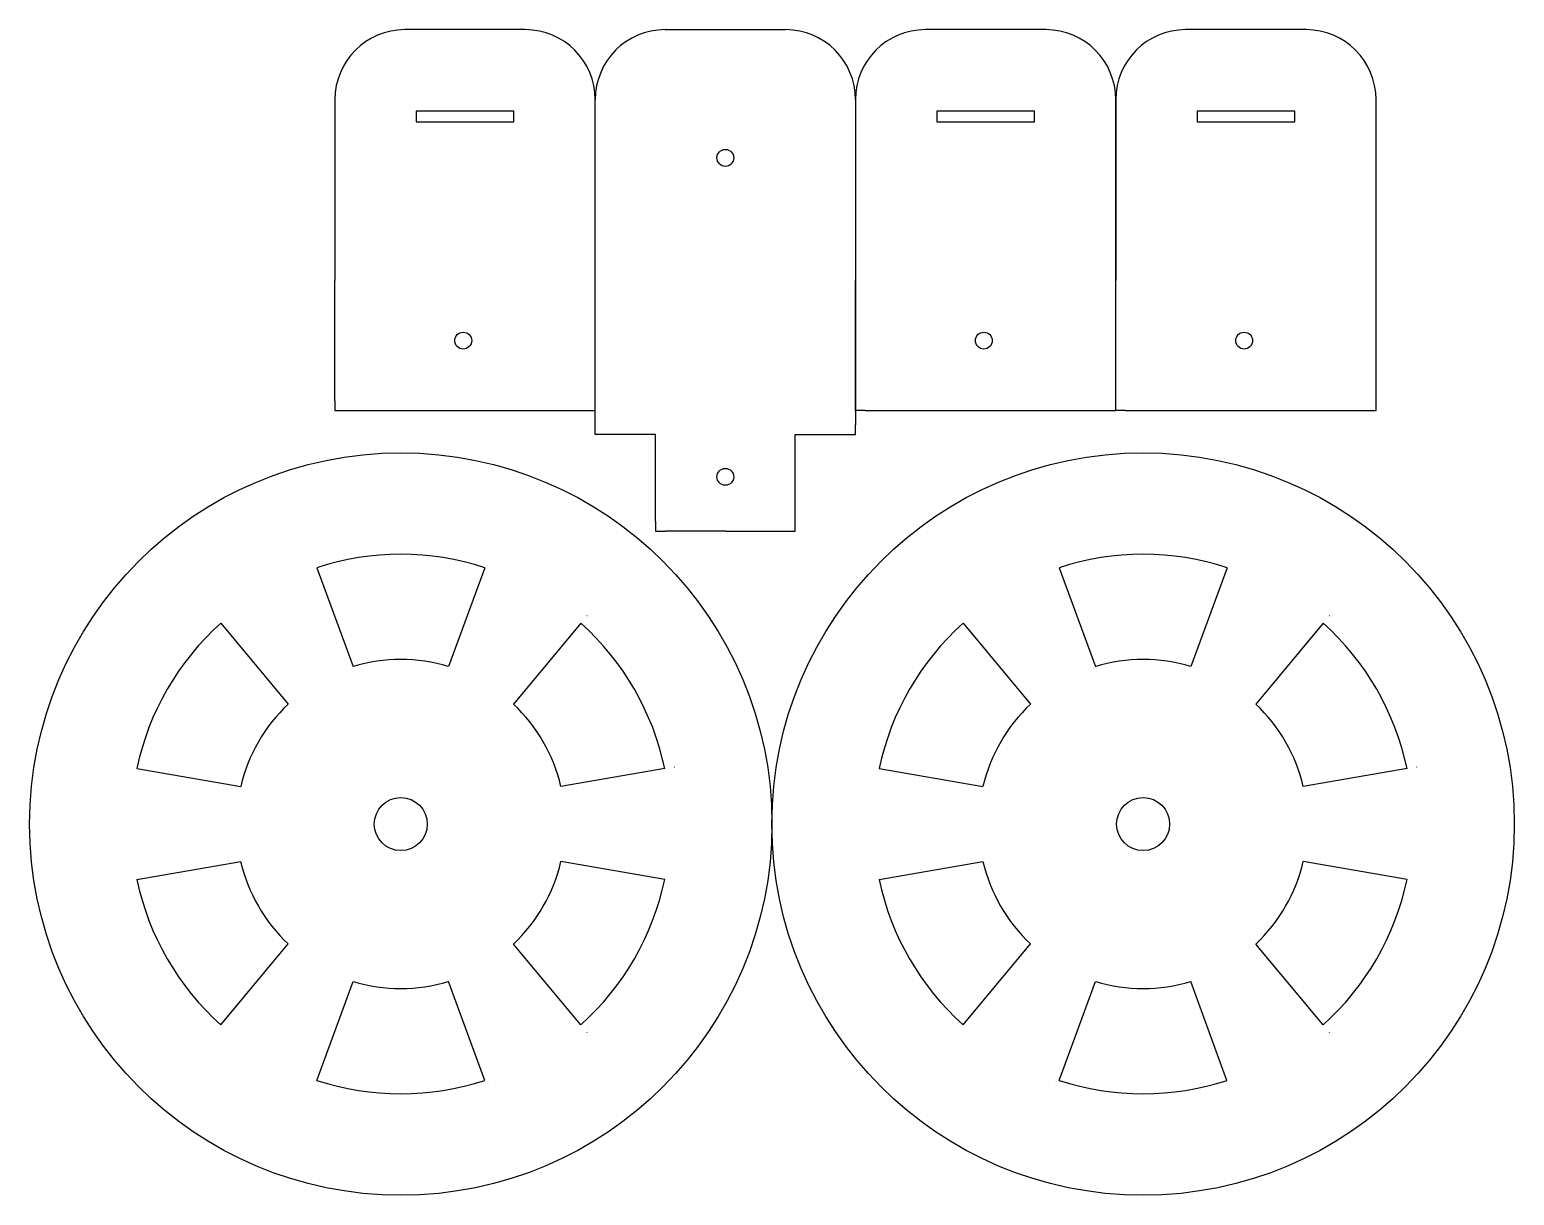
# Model space of a CAD drawing. Header units: inches. Extents: x 3 to 126, y 1 to 98.
import ezdxf

# ---------------------------------------------------------------- set-up
doc = ezdxf.new("R2010")
doc.units = ezdxf.units.IN
doc.header["$MEASUREMENT"] = 0
doc.layers.add('wheelsx2', color=190, linetype='Continuous')

msp = doc.modelspace()

# ---------------------------------------------------------------- linework, layer by layer
at = {"layer": 'wheelsx2'}
for p, q in [((44.2, 97.87), (34.2, 97.87)), ((55.8, 97.87), (65.8, 97.87)), ((87.4, 97.87), (77.4, 97.87)), ((109, 97.87), (99, 97.87)), ((28.4, 92.07), (28.4, 77.07)), ((50, 77.07), (50, 92.07)), ((50, 65.07), (50, 92.07)), ((71.6, 92.07), (71.6, 77.07)), ((71.6, 92.07), (71.6, 65.07)), ((93.2, 92.07), (93.2, 77.07)), ((93.2, 77.07), (93.2, 92.07)), ((114.8, 77.07), (114.8, 92.07)), ((39.2, 91.12), (35.15, 91.12)), ((35.15, 91.12), (35.15, 90.22)), ((35.15, 90.22), (43.25, 90.22)), ((43.25, 91.12), (39.2, 91.12)), ((43.25, 90.22), (43.25, 91.12)), ((82.4, 91.12), (78.35, 91.12)), ((78.35, 91.12), (78.35, 90.22)), ((78.35, 90.22), (86.45, 90.22)), ((86.45, 91.12), (82.4, 91.12)), ((86.45, 90.22), (86.45, 91.12)), ((104, 91.12), (99.95, 91.12)), ((99.95, 91.12), (99.95, 90.22)), ((99.95, 90.22), (108.05, 90.22)), ((108.05, 91.12), (104, 91.12)), ((108.05, 90.22), (108.05, 91.12)), ((28.4, 67.07), (28.4, 77.07)), ((50, 67.07), (50, 77.07)), ((71.6, 67.07), (71.6, 77.07)), ((93.2, 67.07), (93.2, 77.07)), ((93.2, 67.07), (93.2, 77.07)), ((114.8, 67.07), (114.8, 77.07)), ((28.4, 67.07), (28.4, 66.27)), ((50, 66.27), (50, 67.07)), ((71.6, 66.27), (71.6, 67.07)), ((93.2, 66.27), (93.2, 67.07)), ((93.2, 66.27), (93.2, 67.07)), ((114.8, 66.27), (114.8, 67.07)), ((28.4, 66.27), (29.2, 66.27)), ((29.2, 66.27), (49.2, 66.27)), ((49.2, 66.27), (50, 66.27)), ((72.4, 66.27), (71.6, 66.27)), ((72.4, 66.27), (92.4, 66.27)), ((92.4, 66.27), (93.2, 66.27)), ((94, 66.27), (93.2, 66.27)), ((94, 66.27), (114, 66.27)), ((114, 66.27), (114.8, 66.27)), ((50, 64.27), (50, 65.07)), ((50.8, 64.27), (50, 64.27)), ((55, 64.27), (50.8, 64.27)), ((55, 57.07), (55, 64.27)), ((66.6, 64.27), (70.8, 64.27)), ((66.6, 57.07), (66.6, 64.27)), ((70.8, 64.27), (71.6, 64.27)), ((71.6, 64.27), (71.6, 65.07)), ((55, 57.07), (55, 56.27)), ((66.6, 56.27), (66.6, 57.07)), ((55, 56.27), (55.8, 56.27)), ((60.8, 56.27), (55.8, 56.27)), ((60.8, 56.27), (65.8, 56.27)), ((65.8, 56.27), (66.6, 56.27)), ((26.91, 53.22), (29.92, 45.02)), ((40.84, 53.22), (37.82, 45.02)), ((88.51, 53.22), (91.52, 45.02)), ((102.44, 53.22), (99.42, 45.02)), ((18.94, 48.62), (24.53, 41.91)), ((48.81, 48.62), (43.21, 41.91)), ((49.33, 49.24), (49.32, 49.23)), ((80.54, 48.62), (86.13, 41.91)), ((110.41, 48.62), (104.81, 41.91)), ((110.93, 49.24), (110.92, 49.23)), ((11.97, 36.56), (20.58, 35.07)), ((55.77, 36.56), (47.16, 35.07)), ((56.57, 36.7), (56.56, 36.69)), ((73.57, 36.56), (82.18, 35.07)), ((117.37, 36.56), (108.76, 35.07)), ((118.17, 36.7), (118.16, 36.69)), ((11.97, 27.36), (20.58, 28.85)), ((55.77, 27.35), (47.16, 28.84)), ((73.57, 27.36), (82.18, 28.85)), ((117.37, 27.35), (108.76, 28.84)), ((18.93, 15.29), (24.53, 22.01)), ((48.81, 15.29), (43.21, 22)), ((80.53, 15.29), (86.13, 22.01)), ((110.41, 15.29), (104.81, 22)), ((26.91, 10.69), (29.92, 18.89)), ((40.83, 10.69), (37.82, 18.89)), ((88.51, 10.69), (91.52, 18.89)), ((102.43, 10.69), (99.42, 18.89)), ((49.33, 14.67), (49.32, 14.68)), ((110.93, 14.67), (110.92, 14.68)), ((26.63, 10.27), (26.63, 10.28)), ((41.11, 10.26), (41.11, 10.28)), ((88.23, 10.27), (88.23, 10.28)), ((102.71, 10.26), (102.71, 10.28))]:
    msp.add_line(p, q, dxfattribs=at)
for centre, radius in [((60.8, 87.23), 0.7), ((39.05, 72.07), 0.7), ((82.25, 72.07), 0.7), ((103.85, 72.07), 0.7), ((33.87, 31.96), 30.8), ((95.47, 31.96), 30.8), ((60.8, 60.77), 0.7), ((33.87, 31.96), 2.2), ((95.47, 31.96), 2.2)]:
    msp.add_circle(centre, radius, dxfattribs=at)
for centre, radius, start, end in [((34.2, 92.07), 5.8, 90, 180), ((44.2, 92.07), 5.8, 0, 90), ((55.8, 92.07), 5.8, 90, 180), ((65.8, 92.07), 5.8, 0, 90), ((77.4, 92.07), 5.8, 90, 180), ((87.4, 92.07), 5.8, 0, 90), ((99, 92.07), 5.8, 90, 180), ((109, 92.07), 5.8, 0, 90), ((33.87, 31.96), 22.38, 71.863, 108.1233), ((95.47, 31.96), 22.38, 71.863, 108.1233), ((33.87, 31.96), 22.38, 131.863, 168.1233), ((33.87, 31.96), 22.38, 11.863, 48.1233), ((95.47, 31.96), 22.38, 131.863, 168.1233), ((95.47, 31.96), 22.38, 11.863, 48.1233), ((33.87, 31.96), 13.65, 73.1746, 106.8118), ((95.47, 31.96), 13.65, 73.1746, 106.8118), ((33.87, 31.96), 13.65, 133.1746, 166.8118), ((33.87, 31.96), 13.65, 13.1746, 46.8118), ((95.47, 31.96), 13.65, 133.1746, 166.8118), ((95.47, 31.96), 13.65, 13.1746, 46.8118), ((33.87, 31.96), 13.65, 193.1746, 226.8118), ((33.87, 31.96), 13.65, 313.1746, 346.8118), ((95.47, 31.96), 13.65, 193.1746, 226.8118), ((95.47, 31.96), 13.65, 313.1746, 346.8118), ((33.87, 31.96), 22.38, 191.863, 228.1233), ((33.87, 31.96), 22.38, 311.863, 348.1233), ((95.47, 31.96), 22.38, 191.863, 228.1233), ((95.47, 31.96), 22.38, 311.863, 348.1233), ((33.87, 31.96), 13.65, 253.1746, 286.8118), ((95.47, 31.96), 13.65, 253.1746, 286.8118), ((33.87, 31.96), 22.38, 251.863, 288.1233), ((95.47, 31.96), 22.38, 251.863, 288.1233)]:
    msp.add_arc(centre, radius, start, end, dxfattribs=at)

doc.saveas('drawing.dxf')
